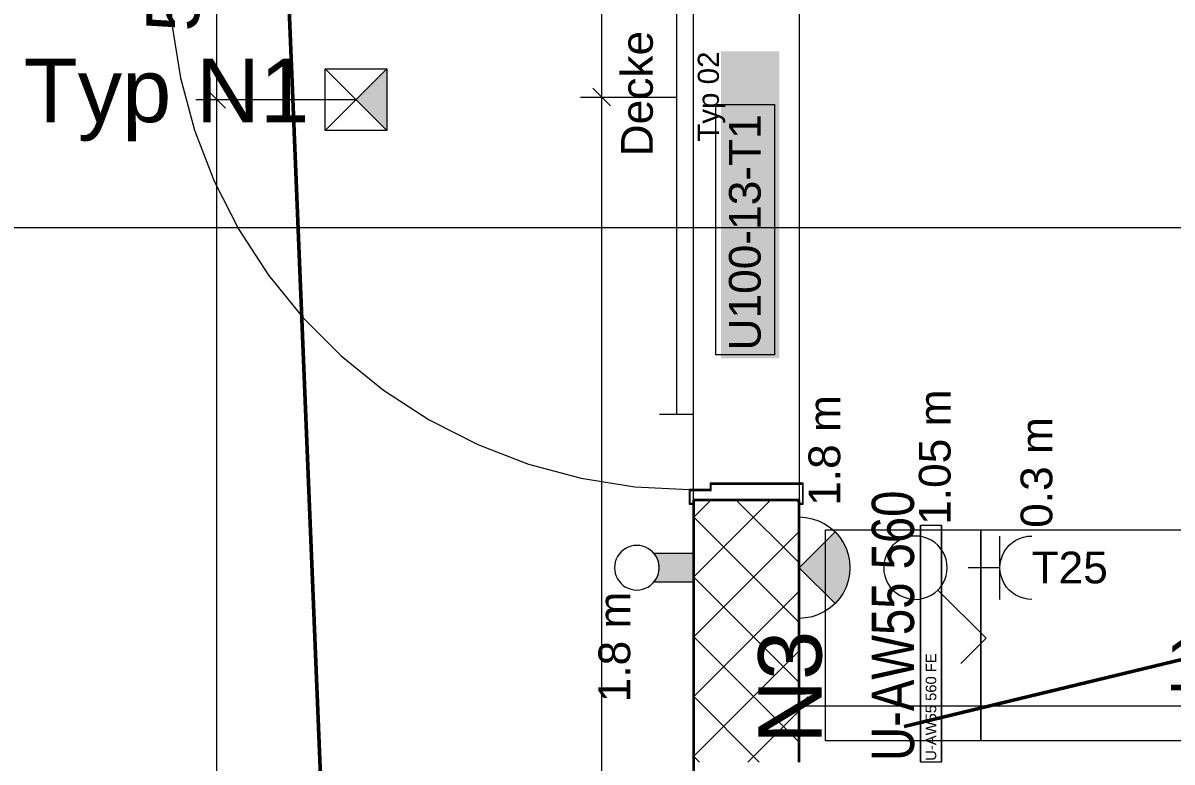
# Model space of a CAD drawing. Extents: x -1132 to 613, y -179 to 712.
# Drawn here: x -123.9 to -69.6, y 112.8 to 147.8 of the extents above; entities that cross this region are included whole.
import ezdxf
from ezdxf.lldxf.tags import DXFTag

# ---------------------------------------------------------------- set-up
doc = ezdxf.new("R2010")
doc.units = 0
doc.layers.get('0').update_dxf_attribs({"lineweight": 13})
for name, color, linetype, lineweight in [('A-DOOR-____-IDEN', 7, 'Continuous', 5), ('A-DOOR-FRAM-MCUT', 7, 'Continuous', 9), ('A-DOOR-OPNG-OTLN', 7, 'Continuous', 9), ('A-FLOR-____-OTLN', 7, 'Continuous', 9), ('A-WALL-____-MCUT', 7, 'Continuous', 35), ('A-WALL-____-PATT', 7, 'Continuous', 35), ('S-GRID-____-OTLN', 7, 'Continuous', 5)]:
    doc.layers.add(name, color=color, linetype=linetype, lineweight=lineweight)
for name, color, linetype, lineweight, true_color in [('EL01_VVV_Mass', 7, 'Continuous', 13, 0xb2b200), ('EL01_WAN_Brandmeldeanlagen', 7, 'Continuous', 13, 0xff8000), ('EL01_WAN_Kraft', 1, 'Continuous', 13, 0xff0000), ('EL01_WAN_Leuchten', 7, 'Continuous', 13, 0x0080ff), ('EL01_WAN_Leuchtentyp', 7, 'Continuous', 13, 0x0099ff), ('EL01_WAN_Licht', 7, 'Continuous', 13, 0x0080ff), ('EL01_WAN_Notbeleuchtungen', 7, 'Continuous', 13, 0x009900), ('EL01_WAN_Notbeleuchtungentyp', 7, 'Continuous', 13, 0x009900), ('EL01_WAN_Trassen', 40, 'Continuous', 13, 0xffbf00), ('EL01_WAN_Trassen Befestigung', 7, 'Continuous', 13, 0xb2b200), ('X_Geometrie', 3, 'Continuous', 50, 0x00ff00)]:
    doc.layers.add(name, color=color, linetype=linetype, lineweight=lineweight, true_color=true_color)
doc.styles.get("Standard").update_dxf_attribs({"font": 'arial.ttf'})
tags = doc.linetypes.add('_Rasterlinie_', pattern=[0.375, 0.2, -0.05, 0.075, -0.05]).pattern_tags.tags
tags[10:11] = [DXFTag(74, 4), DXFTag(75, 0), DXFTag(340, '0'), DXFTag(46, 1.0), DXFTag(50, 0.0), DXFTag(44, 0.0), DXFTag(45, 0.0)]
tags[8:9] = [DXFTag(74, 4), DXFTag(75, 0), DXFTag(340, '0'), DXFTag(46, 1.0), DXFTag(50, 0.0), DXFTag(44, 0.0), DXFTag(45, 0.0)]
tags[6:7] = [DXFTag(74, 4), DXFTag(75, 0), DXFTag(340, '0'), DXFTag(46, 1.0), DXFTag(50, 0.0), DXFTag(44, 0.0), DXFTag(45, 0.0)]
tags[4:5] = [DXFTag(74, 4), DXFTag(75, 0), DXFTag(340, '0'), DXFTag(46, 1.0), DXFTag(50, 0.0), DXFTag(44, 0.0), DXFTag(45, 0.0)]

# ---------------------------------------------------------------- blocks, each defined once
blk = doc.blocks.new('Referenz-A0UNPDE96I', base_point=(-1115.886, -117.372))
at = {"layer": 'A-DOOR-____-IDEN', "color": 0, "linetype": 'Continuous', "ltscale": 0.13}
for p, q in [((-91.151, 132.057), (-91.151, 143.897)), ((-91.151, 143.897), (-88.371, 143.897)), ((-88.371, 143.897), (-88.371, 132.057)), ((-88.371, 132.057), (-91.151, 132.057))]:
    blk.add_line(p, q, dxfattribs=at)
at = {"layer": 'A-DOOR-____-IDEN', "color": 7, "linetype": 'Continuous', "ltscale": 0.13, "true_color": 0xffffff}
for points in [[(-90.908, 131.882), (-88.149, 131.882), (-90.908, 146.421)], [(-88.149, 131.882), (-90.908, 146.421), (-88.149, 146.421)]]:
    blk.add_solid(points, dxfattribs=at)
at = {"layer": 'A-DOOR-FRAM-MCUT', "color": 0, "linetype": 'Continuous', "ltscale": 0.13}
for p, q in [((-92.415, 125.678), (-92.415, 124.978)), ((-91.415, 125.678), (-92.415, 125.678)), ((-92.375, 125.018), (-92.375, 125.638)), ((-92.375, 125.638), (-91.375, 125.638)), ((-87.015, 125.978), (-91.415, 125.978)), ((-91.415, 125.978), (-91.415, 125.678)), ((-91.375, 125.638), (-91.375, 125.938)), ((-91.375, 125.938), (-87.055, 125.938)), ((-87.055, 125.938), (-87.055, 125.018)), ((-87.015, 124.978), (-87.015, 125.978)), ((-92.215, 125.018), (-92.375, 125.018)), ((-92.215, 124.978), (-92.215, 125.018)), ((-87.055, 125.018), (-87.215, 125.018)), ((-87.215, 125.018), (-87.215, 124.978)), ((-92.415, 124.978), (-92.215, 124.978)), ((-87.215, 124.978), (-87.015, 124.978))]:
    blk.add_line(p, q, dxfattribs=at)
at = {"layer": 'A-DOOR-OPNG-OTLN', "color": 0, "linetype": 'Continuous', "ltscale": 0.13}
for p, q in [((-117.015, 150.278), (-116.88, 147.707)), ((-116.88, 147.707), (-116.477, 145.164)), ((-116.477, 145.164), (-115.811, 142.676)), ((-115.811, 142.676), (-114.888, 140.273)), ((-114.888, 140.273), (-113.719, 137.978)), ((-113.719, 137.978), (-112.316, 135.819)), ((-112.316, 135.819), (-110.696, 133.818)), ((-110.696, 133.818), (-108.875, 131.997)), ((-108.875, 131.997), (-106.874, 130.376)), ((-106.874, 130.376), (-104.715, 128.974)), ((-104.715, 128.974), (-102.42, 127.805)), ((-102.42, 127.805), (-100.016, 126.882)), ((-100.016, 126.882), (-97.529, 126.216)), ((-97.529, 126.216), (-94.986, 125.813)), ((-94.986, 125.813), (-92.415, 125.678))]:
    blk.add_line(p, q, dxfattribs=at)
at = {"layer": 'A-FLOR-____-OTLN', "color": 0, "linetype": 'Continuous', "ltscale": 0.13}
for p, q in [((-92.215, 125.678), (-92.215, 150.278)), ((-87.215, 149.98), (-87.215, 125.976)), ((-92.215, 125.178), (-92.215, 125.638)), ((-87.215, 125.938), (-87.215, 125.178))]:
    blk.add_line(p, q, dxfattribs=at)
at = {"layer": 'A-WALL-____-MCUT', "color": 0, "linetype": 'Continuous', "ltscale": 0.35}
for p, q in [((-87.215, 125.178), (-92.215, 125.178)), ((-92.215, 125.178), (-92.215, 99.778)), ((-87.215, 112.778), (-87.215, 125.178))]:
    blk.add_line(p, q, dxfattribs=at)
at = {"layer": 'A-WALL-____-PATT', "color": 0, "linetype": 'Continuous', "lineweight": 9, "ltscale": 0.13}
for p, q in [((-92.215, 124.353), (-91.389, 125.178)), ((-92.215, 121.524), (-88.561, 125.178)), ((-87.215, 122.208), (-90.185, 125.178)), ((-87.215, 125.036), (-87.357, 125.178)), ((-87.215, 119.379), (-92.215, 124.379)), ((-92.215, 118.696), (-87.215, 123.696)), ((-87.215, 116.551), (-92.215, 121.551)), ((-92.215, 115.867), (-87.215, 120.867)), ((-87.215, 113.722), (-92.215, 118.722)), ((-92.215, 113.039), (-87.215, 118.039)), ((-89.099, 112.778), (-92.215, 115.894)), ((-89.647, 112.778), (-87.215, 115.211)), ((-91.928, 112.778), (-92.215, 113.065))]:
    blk.add_line(p, q, dxfattribs=at)
at = {"layer": 'S-GRID-____-OTLN', "color": 0, "linetype": '_Rasterlinie_', "ltscale": 0.13}
blk.add_line((-1107.612, 138.078), (103.376, 138.078), dxfattribs=at)
at = {"layer": 'X_Geometrie', "color": 0, "linetype": 'Continuous', "ltscale": 0.5}
for p, q in [((-121.416, 396.719), (-100.697, -113.53)), ((-82.237, 114.466), (51.051, 146.707))]:
    blk.add_line(p, q, dxfattribs=at)
at = {"layer": 'A-DOOR-____-IDEN', "color": 0, "linetype": 'Continuous', "ltscale": 0.13, "insert": (-90.533, 132.257), "char_height": 1.5, "attachment_point": 1, "rotation": 90}
blk.add_mtext('{\\fArial;U100-13-T1}', dxfattribs=at)
blk = doc.blocks.new('IfcObject-A0UNPDIH6I', base_point=(-83.778, 112.787))
at = {"layer": 'EL01_WAN_Trassen', "linetype": 'ByBlock', "lineweight": -2, "ltscale": 0.13}
for p, q in [((-81.477, 123.987), (-80.477, 123.987)), ((-81.477, 123.987), (-80.477, 123.987)), ((-81.477, 112.787), (-81.477, 123.987)), ((-81.477, 123.987), (-81.477, 123.987)), ((-81.477, 123.987), (-81.477, 112.787)), ((-80.477, 112.787), (-80.477, 123.987)), ((-80.477, 123.987), (-80.477, 123.987)), ((-80.477, 123.987), (-80.477, 112.787)), ((-81.477, 112.787), (-80.477, 112.787)), ((-81.477, 112.787), (-80.477, 112.787)), ((-81.477, 112.787), (-81.477, 112.787)), ((-80.477, 112.787), (-80.477, 112.787))]:
    blk.add_line(p, q, dxfattribs=at)
at = {"layer": 'EL01_WAN_Trassen', "lineweight": -2, "attachment_point": 1, "rotation": 90}
for s, insert, char_height in [('{\\W0.8;\\fArial;U-AW55 560}', (-83.778, 112.833), 2), ('{\\fArial;U-AW55 560 FE}', (-81.227, 112.842), 0.5)]:
    blk.add_mtext(s, dxfattribs=dict(at, insert=insert, char_height=char_height))
blk = doc.blocks.new('Kabelkanal-A0UNPDMZ6I', base_point=(-78.613, 113.778))
at = {"color": 0, "linetype": 'ByBlock', "lineweight": -2, "ltscale": 0.13}
for p, q in [((-78.613, 113.778), (-78.613, 123.778)), ((-78.613, 123.778), (-18.613, 123.778)), ((-18.613, 113.778), (-78.613, 113.778))]:
    blk.add_line(p, q, dxfattribs=at)
blk = doc.blocks.new('Kabelkanal-A0UNPDN56I', base_point=(-85.96, 113.778))
at = {"color": 0, "linetype": 'ByBlock', "lineweight": -2, "ltscale": 0.13}
for p, q in [((-85.96, 113.778), (-85.96, 123.778)), ((-85.96, 123.778), (-78.613, 123.778)), ((-78.613, 123.778), (-78.613, 113.778)), ((-78.613, 113.778), (-85.96, 113.778))]:
    blk.add_line(p, q, dxfattribs=at)
blk = doc.blocks.new('Maß-A0UNPDXX6I', base_point=(-118.088, 143.718))
at = {"color": 0, "lineweight": -2}
for p, q in [((-115.168, 154.545), (-114.341, 153.718)), ((-115.754, 154.131), (-108.171, 154.131)), ((-114.754, 144.131), (-114.754, 154.131)), ((-115.754, 144.131), (-108.171, 144.131)), ((-115.168, 144.545), (-114.341, 143.718))]:
    blk.add_line(p, q, dxfattribs=at)
at = {"color": 0, "lineweight": -2, "insert": (-118.088, 147.345), "char_height": 2.5, "attachment_point": 1, "rotation": 90}
blk.add_mtext('{\\fArial;50}', dxfattribs=at)
blk = doc.blocks.new('Maß-A0UNPECF6I', base_point=(-118.088, -26.571))
at = {"color": 0, "lineweight": -2}
for p, q in [((-115.754, 144.131), (-108.171, 144.131)), ((-115.168, 144.545), (-114.341, 143.718)), ((-114.754, -26.157), (-114.754, 144.131))]:
    blk.add_line(p, q, dxfattribs=at)
blk = doc.blocks.new('Alarmindikator_ UP-A0UNPEDR6I', base_point=(-95.948, 120.922))
at = {"color": 0, "lineweight": -2}
for p, q in [((-95.42, 122.893), (-95.534, 122.816)), ((-95.296, 122.954), (-95.42, 122.893)), ((-95.165, 122.998), (-95.296, 122.954)), ((-95.029, 123.025), (-95.165, 122.998)), ((-94.892, 123.034), (-95.029, 123.025)), ((-94.754, 123.025), (-94.892, 123.034)), ((-94.618, 122.998), (-94.754, 123.025)), ((-94.487, 122.954), (-94.618, 122.998)), ((-94.364, 122.893), (-94.487, 122.954)), ((-94.249, 122.816), (-94.364, 122.893)), ((-95.867, 122.382), (-95.912, 122.252)), ((-95.806, 122.506), (-95.867, 122.382)), ((-95.729, 122.621), (-95.806, 122.506)), ((-95.638, 122.725), (-95.729, 122.621)), ((-95.534, 122.816), (-95.638, 122.725)), ((-94.145, 122.725), (-94.249, 122.816)), ((-94.054, 122.621), (-94.145, 122.725)), ((-92.213, 122.65), (-94.077, 122.65)), ((-93.999, 122.543), (-94.077, 122.65)), ((-93.977, 122.506), (-94.054, 122.621)), ((-93.936, 122.427), (-93.999, 122.543)), ((-93.916, 122.382), (-93.977, 122.506)), ((-93.887, 122.304), (-93.936, 122.427)), ((-93.872, 122.252), (-93.916, 122.382)), ((-93.854, 122.176), (-93.887, 122.304)), ((-92.213, 121.306), (-92.213, 122.65)), ((-95.938, 122.116), (-95.948, 121.978)), ((-95.948, 121.978), (-95.938, 121.84)), ((-95.912, 122.252), (-95.938, 122.116)), ((-95.938, 121.84), (-95.912, 121.705)), ((-93.887, 121.653), (-93.854, 121.781)), ((-93.845, 122.116), (-93.872, 122.252)), ((-93.872, 121.705), (-93.845, 121.84)), ((-93.838, 122.044), (-93.854, 122.176)), ((-93.854, 121.781), (-93.838, 121.912)), ((-93.836, 121.978), (-93.845, 122.116)), ((-93.845, 121.84), (-93.836, 121.978)), ((-93.838, 121.912), (-93.838, 122.044)), ((-95.912, 121.705), (-95.867, 121.574)), ((-95.867, 121.574), (-95.806, 121.45)), ((-95.806, 121.45), (-95.729, 121.335)), ((-95.729, 121.335), (-95.638, 121.232)), ((-95.638, 121.232), (-95.534, 121.14)), ((-94.249, 121.14), (-94.145, 121.232)), ((-94.145, 121.232), (-94.054, 121.335)), ((-94.077, 121.306), (-93.999, 121.413)), ((-94.077, 121.306), (-92.213, 121.306)), ((-94.054, 121.335), (-93.977, 121.45)), ((-93.999, 121.413), (-93.936, 121.529)), ((-93.977, 121.45), (-93.916, 121.574)), ((-93.936, 121.529), (-93.887, 121.653)), ((-93.916, 121.574), (-93.872, 121.705)), ((-95.534, 121.14), (-95.42, 121.064)), ((-95.42, 121.064), (-95.296, 121.003)), ((-95.296, 121.003), (-95.165, 120.958)), ((-95.165, 120.958), (-95.029, 120.931)), ((-95.029, 120.931), (-94.892, 120.922)), ((-94.892, 120.922), (-94.754, 120.931)), ((-94.754, 120.931), (-94.618, 120.958)), ((-94.618, 120.958), (-94.487, 121.003)), ((-94.487, 121.003), (-94.364, 121.064)), ((-94.364, 121.064), (-94.249, 121.14))]:
    blk.add_line(p, q, dxfattribs=at)
for points in [[(-93.925, 122.403), (-92.213, 122.403), (-94.077, 122.65)], [(-92.213, 122.403), (-94.077, 122.65), (-92.213, 122.65)], [(-93.846, 122.123), (-92.213, 122.123), (-93.925, 122.403)], [(-92.213, 122.123), (-93.925, 122.403), (-92.213, 122.403)], [(-93.925, 121.554), (-92.213, 121.554), (-93.846, 121.833)], [(-93.846, 121.833), (-92.213, 121.833), (-93.846, 122.123)], [(-92.213, 121.833), (-93.846, 122.123), (-92.213, 122.123)], [(-92.213, 121.554), (-93.846, 121.833), (-92.213, 121.833)], [(-94.077, 121.306), (-92.213, 121.306), (-93.925, 121.554)], [(-92.213, 121.306), (-93.925, 121.554), (-92.213, 121.554)]]:
    blk.add_solid(points, dxfattribs=at)
blk = doc.blocks.new('Absolute Höhe-A0UNPEDT6I', base_point=(-96.705, 115.605))
at = {"color": 0, "lineweight": -2, "insert": (-96.705, 115.605), "char_height": 1.5, "attachment_point": 1, "rotation": 90}
blk.add_mtext('{\\fArial;1.8 m}', dxfattribs=at)
blk = doc.blocks.new('Maß-A0UNPEEB6I', base_point=(-87.626, 112.778))
at = {"color": 0, "lineweight": -2}
for p, q in [((-59.913, 114.447), (-59.913, 131.278)), ((-87.213, 116.447), (-87.213, 112.778)), ((-86.799, 115.861), (-87.626, 115.033)), ((-59.499, 115.861), (-60.326, 115.033)), ((-87.213, 115.447), (-59.913, 115.447))]:
    blk.add_line(p, q, dxfattribs=at)
at = {"color": 0, "lineweight": -2, "insert": (-69.893, 118.671), "char_height": 2.5, "attachment_point": 1}
blk.add_mtext('{\\fArial;136}', dxfattribs=at)
blk = doc.blocks.new('Maß-A0UNPEIZ6I', base_point=(-99.888, 143.839))
at = {"color": 0, "lineweight": -2}
for p, q in [((-96.554, 144.252), (-96.554, 215.252)), ((-96.968, 144.666), (-96.141, 143.839)), ((-97.554, 144.252), (-93.013, 144.252))]:
    blk.add_line(p, q, dxfattribs=at)
blk = doc.blocks.new('Schalter_ Schema 0_ UP-A0UNPEJP6I', base_point=(-83.213, 117.439))
at = {"color": 0, "lineweight": -2}
for p, q in [((-82.101, 123.427), (-82.287, 123.364)), ((-81.908, 123.465), (-82.101, 123.427)), ((-81.713, 123.478), (-81.908, 123.465)), ((-81.517, 123.465), (-81.713, 123.478)), ((-81.324, 123.427), (-81.517, 123.465)), ((-81.139, 123.364), (-81.324, 123.427)), ((-82.903, 122.891), (-83.012, 122.728)), ((-82.773, 123.039), (-82.903, 122.891)), ((-82.626, 123.168), (-82.773, 123.039)), ((-82.463, 123.277), (-82.626, 123.168)), ((-82.287, 123.364), (-82.463, 123.277)), ((-80.963, 123.277), (-81.139, 123.364)), ((-80.8, 123.168), (-80.963, 123.277)), ((-80.652, 123.039), (-80.8, 123.168)), ((-80.523, 122.891), (-80.652, 123.039)), ((-80.414, 122.728), (-80.523, 122.891)), ((-83.162, 122.366), (-83.2, 122.174)), ((-83.098, 122.552), (-83.162, 122.366)), ((-83.012, 122.728), (-83.098, 122.552)), ((-80.327, 122.552), (-80.414, 122.728)), ((-80.264, 122.366), (-80.327, 122.552)), ((-80.225, 122.174), (-80.264, 122.366)), ((-83.2, 122.174), (-83.213, 121.978)), ((-83.213, 121.978), (-83.2, 121.782)), ((-83.2, 121.782), (-83.162, 121.59)), ((-80.264, 121.59), (-80.225, 121.782)), ((-80.213, 121.978), (-80.225, 122.174)), ((-80.225, 121.782), (-80.213, 121.978)), ((-83.162, 121.59), (-83.098, 121.404)), ((-83.098, 121.404), (-83.012, 121.228)), ((-83.012, 121.228), (-82.903, 121.065)), ((-80.523, 121.065), (-80.414, 121.228)), ((-80.414, 121.228), (-80.327, 121.404)), ((-80.327, 121.404), (-80.264, 121.59)), ((-82.903, 121.065), (-82.773, 120.918)), ((-82.773, 120.918), (-82.626, 120.788)), ((-82.626, 120.788), (-82.463, 120.679)), ((-82.463, 120.679), (-82.287, 120.592)), ((-81.139, 120.592), (-80.963, 120.679)), ((-80.963, 120.679), (-80.8, 120.788)), ((-80.8, 120.788), (-80.652, 120.918)), ((-80.652, 120.918), (-80.523, 121.065)), ((-80.652, 120.918), (-78.37, 118.636)), ((-82.287, 120.592), (-82.101, 120.529)), ((-82.101, 120.529), (-81.908, 120.491)), ((-81.908, 120.491), (-81.713, 120.478)), ((-81.713, 120.478), (-81.517, 120.491)), ((-81.517, 120.491), (-81.324, 120.529)), ((-81.324, 120.529), (-81.139, 120.592)), ((-78.37, 118.636), (-79.566, 117.439))]:
    blk.add_line(p, q, dxfattribs=at)
blk = doc.blocks.new('Absolute Höhe-A0UNPEJR6I', base_point=(-81.549, 124.006))
at = {"color": 0, "lineweight": -2, "insert": (-81.549, 124.006), "char_height": 1.5, "attachment_point": 1, "rotation": 90}
blk.add_mtext('{\\fArial;1.05 m}', dxfattribs=at)
blk = doc.blocks.new('Notleuchte eckig-A0UNPEM76I', base_point=(-109.633, 142.67))
at = {"color": 0, "lineweight": -2}
for p, q in [((-109.633, 145.589), (-106.713, 142.67)), ((-109.633, 142.67), (-106.713, 145.589)), ((-109.633, 142.67), (-109.633, 145.589)), ((-109.633, 145.589), (-106.713, 145.589)), ((-106.713, 145.589), (-106.713, 142.67)), ((-106.713, 142.67), (-109.633, 142.67))]:
    blk.add_line(p, q, dxfattribs=at)
for points in [[(-106.713, 144.13), (-108.173, 144.13), (-106.713, 145.589)], [(-106.713, 142.67), (-106.713, 144.13), (-108.173, 144.13)]]:
    blk.add_solid(points, dxfattribs=at)
blk = doc.blocks.new('Bemerkung 1-A0UNPEM96I', base_point=(-123.896, 143.062))
at = {"color": 0, "lineweight": -2, "insert": (-123.896, 146.062), "char_height": 3, "attachment_point": 1}
blk.add_mtext('{\\fArial;Typ N1}', dxfattribs=at)
blk = doc.blocks.new('Maß-A0UNPEVR6I', base_point=(-99.888, 72.839))
at = {"color": 0, "lineweight": -2}
for p, q in [((-96.968, 144.666), (-96.141, 143.839)), ((-97.554, 144.252), (-93.013, 144.252)), ((-96.554, 73.252), (-96.554, 144.252))]:
    blk.add_line(p, q, dxfattribs=at)
blk = doc.blocks.new('Leerdose Gr.I_ UP-A0UNPEXJ6I', base_point=(-79.213, 120.478))
at = {"color": 0, "linetype": 'ByBlock', "lineweight": -2, "ltscale": 0.13}
for p, q in [((-77.713, 120.478), (-77.713, 123.478)), ((-76.787, 123.364), (-76.601, 123.427)), ((-76.601, 123.427), (-76.408, 123.465)), ((-76.408, 123.465), (-76.213, 123.478)), ((-77.512, 122.728), (-77.403, 122.891)), ((-77.403, 122.891), (-77.273, 123.039)), ((-77.273, 123.039), (-77.126, 123.168)), ((-77.126, 123.168), (-76.963, 123.277)), ((-76.963, 123.277), (-76.787, 123.364)), ((-77.7, 122.174), (-77.662, 122.366)), ((-77.662, 122.366), (-77.598, 122.552)), ((-77.598, 122.552), (-77.512, 122.728)), ((-77.713, 121.978), (-79.213, 121.978)), ((-77.713, 121.978), (-77.7, 122.174)), ((-77.7, 121.782), (-77.713, 121.978)), ((-77.662, 121.59), (-77.7, 121.782)), ((-77.598, 121.404), (-77.662, 121.59)), ((-77.512, 121.228), (-77.598, 121.404)), ((-77.403, 121.065), (-77.512, 121.228)), ((-77.273, 120.918), (-77.403, 121.065)), ((-77.126, 120.788), (-77.273, 120.918)), ((-76.963, 120.679), (-77.126, 120.788)), ((-76.787, 120.592), (-76.963, 120.679)), ((-76.601, 120.529), (-76.787, 120.592)), ((-76.408, 120.491), (-76.601, 120.529)), ((-76.213, 120.478), (-76.408, 120.491))]:
    blk.add_line(p, q, dxfattribs=at)
at = {"color": 0, "linetype": 'ByBlock', "lineweight": -2, "ltscale": 0.13, "insert": (-76.22, 122.738), "char_height": 1.5, "attachment_point": 1}
blk.add_mtext('{\\fArial;T25}', dxfattribs=at)
blk = doc.blocks.new('Absolute Höhe-A0UNPEXL6I', base_point=(-76.737, 123.865))
at = {"color": 0, "lineweight": -2, "insert": (-76.737, 123.865), "char_height": 1.5, "attachment_point": 1, "rotation": 90}
blk.add_mtext('{\\fArial;0.3 m}', dxfattribs=at)
blk = doc.blocks.new('Notleuchte Wand-A0UNPEYZ6I', base_point=(-87.213, 119.579))
at = {"color": 0, "lineweight": -2}
for p, q in [((-87.213, 124.378), (-86.899, 124.357)), ((-87.213, 119.579), (-87.213, 124.378)), ((-86.899, 124.357), (-86.592, 124.296)), ((-86.592, 124.296), (-86.294, 124.195)), ((-86.294, 124.195), (-86.013, 124.056)), ((-86.013, 124.056), (-85.752, 123.882)), ((-87.213, 121.978), (-85.516, 123.675)), ((-85.752, 123.882), (-85.516, 123.675)), ((-85.516, 123.675), (-85.309, 123.439)), ((-85.309, 123.439), (-85.135, 123.178)), ((-85.135, 123.178), (-84.996, 122.896)), ((-84.996, 122.896), (-84.895, 122.599)), ((-84.895, 122.599), (-84.834, 122.291)), ((-85.516, 120.282), (-87.213, 121.978)), ((-84.834, 122.291), (-84.813, 121.978)), ((-84.813, 121.978), (-84.834, 121.665)), ((-84.895, 121.357), (-84.996, 121.06)), ((-84.834, 121.665), (-84.895, 121.357)), ((-85.135, 120.779), (-85.309, 120.518)), ((-84.996, 121.06), (-85.135, 120.779)), ((-85.516, 120.282), (-85.752, 120.075)), ((-85.309, 120.518), (-85.516, 120.282)), ((-86.899, 119.599), (-87.213, 119.579)), ((-86.592, 119.661), (-86.899, 119.599)), ((-86.294, 119.762), (-86.592, 119.661)), ((-86.013, 119.9), (-86.294, 119.762)), ((-85.752, 120.075), (-86.013, 119.9))]:
    blk.add_line(p, q, dxfattribs=at)
for points in [[(-85.135, 123.178), (-86.013, 123.178), (-85.516, 123.675)], [(-84.895, 122.599), (-86.592, 122.599), (-85.135, 123.178)], [(-86.592, 122.599), (-85.135, 123.178), (-86.013, 123.178)], [(-84.813, 121.978), (-87.213, 121.978), (-84.895, 122.599)], [(-87.213, 121.978), (-84.895, 122.599), (-86.592, 122.599)], [(-86.592, 121.357), (-84.813, 121.978), (-87.213, 121.978)], [(-84.813, 121.978), (-87.213, 121.978), (-84.813, 121.978)], [(-87.213, 121.978), (-84.813, 121.978), (-87.213, 121.978)], [(-84.895, 121.357), (-86.592, 121.357), (-84.813, 121.978)], [(-86.013, 120.779), (-84.895, 121.357), (-86.592, 121.357)], [(-85.135, 120.779), (-86.013, 120.779), (-84.895, 121.357)], [(-85.516, 120.282), (-85.135, 120.779), (-86.013, 120.779)]]:
    blk.add_solid(points, dxfattribs=at)
blk = doc.blocks.new('Absolute Höhe-A0UNPEZ16I', base_point=(-86.77, 124.906))
at = {"color": 0, "lineweight": -2, "insert": (-86.77, 124.906), "char_height": 1.5, "attachment_point": 1, "rotation": 90}
blk.add_mtext('{\\fArial;1.8 m}', dxfattribs=at)
blk = doc.blocks.new('Bemerkung 1-A0UNPEZ36I', base_point=(-89.148, 105.489))
at = {"color": 0, "lineweight": -2, "insert": (-89.148, 105.489), "char_height": 3, "attachment_point": 1, "rotation": 90}
blk.add_mtext('{\\fArial;Typ N3}', dxfattribs=at)
blk = doc.blocks.new('Maß-A0UNPF796I', base_point=(-87.213, 132.365))
at = {"color": 0, "lineweight": -2}
for p, q in [((-56.354, 152.778), (-87.213, 152.778)), ((-57.768, 153.192), (-56.941, 152.365)), ((-57.354, 132.778), (-57.354, 152.778)), ((-57.768, 133.192), (-56.941, 132.365)), ((-56.354, 132.778), (-58.413, 132.778))]:
    blk.add_line(p, q, dxfattribs=at)
at = {"color": 0, "lineweight": -2, "insert": (-60.688, 140.139), "char_height": 2.5, "attachment_point": 1, "rotation": 90}
blk.add_mtext('{\\fArial;100}', dxfattribs=at)
blk = doc.blocks.new('LED-Langfeldleuchte 37W-A0UNPG9B6I', base_point=(-93.813, 129.252))
at = {"color": 0, "lineweight": -2}
for p, q in [((-93.813, 159.252), (-92.213, 159.252)), ((-93.013, 159.252), (-93.013, 129.252)), ((-93.813, 129.252), (-92.213, 129.252))]:
    blk.add_line(p, q, dxfattribs=at)
blk = doc.blocks.new('Absolute Höhe-A0UNPG9D6I', base_point=(-95.637, 141.444))
at = {"color": 0, "lineweight": -2, "insert": (-95.637, 141.444), "char_height": 1.5, "attachment_point": 1, "rotation": 90}
blk.add_mtext('{\\fArial;Decke}', dxfattribs=at)
blk = doc.blocks.new('Bemerkung 1-A0UNPG9F6I', base_point=(-92.009, 142.135))
at = {"color": 0, "lineweight": -2, "insert": (-92.009, 142.135), "char_height": 1, "attachment_point": 1, "rotation": 90}
blk.add_mtext('{\\fArial;Typ 02}', dxfattribs=at)

msp = doc.modelspace()

# ---------------------------------------------------------------- block references
at = {"color": 9, "lineweight": 25, "ltscale": 0.25, "true_color": 0xc0c0c0}
msp.add_blockref('Referenz-A0UNPDE96I', (-1115.886, -117.372), dxfattribs=at)
at = {"layer": 'EL01_VVV_Mass', "linetype": 'Continuous', "ltscale": 0.13}
for name, p in [('Maß-A0UNPEIZ6I', (-99.888, 143.839)), ('Maß-A0UNPDXX6I', (-118.088, 143.718)), ('Maß-A0UNPF796I', (-87.213, 132.365)), ('Maß-A0UNPEVR6I', (-99.888, 72.839)), ('Maß-A0UNPECF6I', (-118.088, -26.571)), ('Maß-A0UNPEEB6I', (-87.626, 112.778))]:
    msp.add_blockref(name, p, dxfattribs=at)
at = {"layer": 'EL01_WAN_Brandmeldeanlagen', "linetype": 'Continuous', "ltscale": 0.13}
for name, p in [('Alarmindikator_ UP-A0UNPEDR6I', (-95.948, 120.922)), ('Absolute Höhe-A0UNPEDT6I', (-96.705, 115.605))]:
    msp.add_blockref(name, p, dxfattribs=at)
at = {"layer": 'EL01_WAN_Kraft', "ltscale": 0.13}
for name, p in [('Absolute Höhe-A0UNPEXL6I', (-76.737, 123.865)), ('Leerdose Gr.I_ UP-A0UNPEXJ6I', (-79.213, 120.478))]:
    msp.add_blockref(name, p, dxfattribs=at)
at = {"layer": 'EL01_WAN_Leuchten', "ltscale": 0.13}
for name, p in [('LED-Langfeldleuchte 37W-A0UNPG9B6I', (-93.813, 129.252)), ('Absolute Höhe-A0UNPG9D6I', (-95.637, 141.444))]:
    msp.add_blockref(name, p, dxfattribs=at)
at = {"layer": 'EL01_WAN_Leuchtentyp', "ltscale": 0.13}
msp.add_blockref('Bemerkung 1-A0UNPG9F6I', (-92.009, 142.135), dxfattribs=at)
at = {"layer": 'EL01_WAN_Licht', "linetype": 'Continuous', "ltscale": 0.13}
for name, p in [('Absolute Höhe-A0UNPEJR6I', (-81.549, 124.006)), ('Schalter_ Schema 0_ UP-A0UNPEJP6I', (-83.213, 117.439))]:
    msp.add_blockref(name, p, dxfattribs=at)
at = {"layer": 'EL01_WAN_Notbeleuchtungen', "linetype": 'Continuous', "ltscale": 0.13}
for name, p in [('Notleuchte eckig-A0UNPEM76I', (-109.633, 142.67)), ('Absolute Höhe-A0UNPEZ16I', (-86.77, 124.906)), ('Notleuchte Wand-A0UNPEYZ6I', (-87.213, 119.579))]:
    msp.add_blockref(name, p, dxfattribs=at)
at = {"layer": 'EL01_WAN_Notbeleuchtungentyp', "linetype": 'Continuous', "ltscale": 0.13}
for name, p in [('Bemerkung 1-A0UNPEM96I', (-123.896, 143.062)), ('Bemerkung 1-A0UNPEZ36I', (-89.148, 105.489))]:
    msp.add_blockref(name, p, dxfattribs=at)
at = {"layer": 'EL01_WAN_Trassen', "ltscale": 0.13}
for name, p in [('Kabelkanal-A0UNPDN56I', (-85.96, 113.778)), ('Kabelkanal-A0UNPDMZ6I', (-78.613, 113.778))]:
    msp.add_blockref(name, p, dxfattribs=at)
at = {"layer": 'EL01_WAN_Trassen Befestigung', "ltscale": 0.13}
msp.add_blockref('IfcObject-A0UNPDIH6I', (-83.778, 112.787), dxfattribs=at)

doc.saveas('drawing.dxf')
